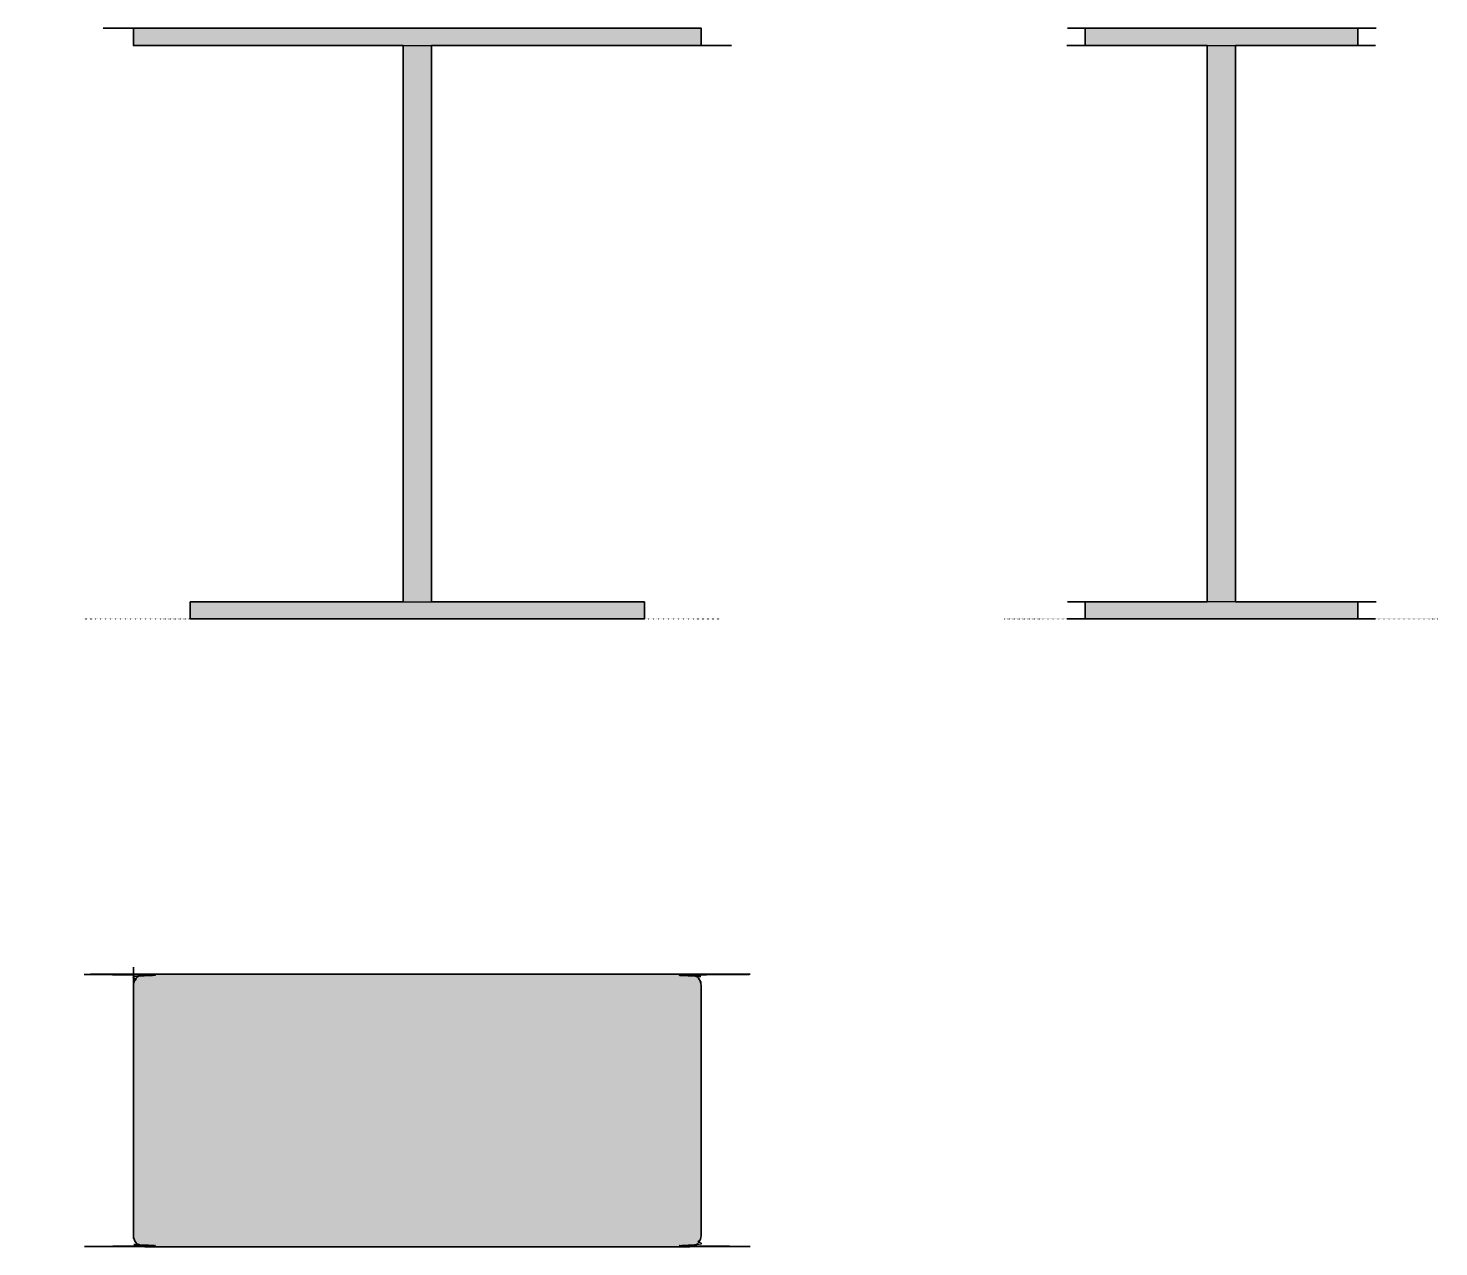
# Model space of a CAD drawing. Header units: millimetres. Extents: x -49 to 1193, y -553 to 520.
import ezdxf

# ---------------------------------------------------------------- set-up
doc = ezdxf.new("R2010")
doc.units = ezdxf.units.MM
doc.linetypes.add('Dots', pattern=[1, 0, -1])
doc.layers.add('Blocks', color=7, linetype='Continuous')
doc.layers.add('Blocks$Fill', color=7, linetype='Continuous', true_color=0xffffff)
for name, color, linetype, lineweight, true_color in [('Blocks$Inner', 7, 'Continuous', 25, 0x007f00), ('Blocks$Outline', 7, 'Continuous', 35, 0xff3f3f), ('Groud', 7, 'Dots', 25, 0x243775)]:
    doc.layers.add(name, color=color, linetype=linetype, lineweight=lineweight, true_color=true_color)

# ---------------------------------------------------------------- blocks, each defined once
blk = doc.blocks.new('Day Coffee Table Top')
at = {"layer": 'Blocks$Fill'}
blk.add_hatch(color=256, dxfattribs=at).paths.add_polyline_path([(597.3, -132.2), (597.2, -134), (596.7, -135.7), (596, -137.2), (595, -138.7), (593.8, -139.9), (592.3, -140.9), (590.8, -141.6), (589.1, -142.1), (587.3, -142.2), (107.3, -142.2), (105.6, -142.1), (103.9, -141.6), (102.3, -140.9), (100.9, -139.9), (99.7, -138.7), (98.7, -137.2), (97.9, -135.7), (97.5, -134), (97.3, -132.2), (97.3, 87.8), (97.5, 89.5), (97.9, 91.2), (98.7, 92.8), (99.7, 94.2), (100.9, 95.4), (102.3, 96.4), (103.9, 97.1), (105.6, 97.6), (107.3, 97.8), (587.3, 97.8), (589.1, 97.6), (590.8, 97.1), (592.3, 96.4), (593.8, 95.4), (595, 94.2), (596, 92.8), (596.7, 91.2), (597.2, 89.5), (597.3, 87.8)], flags=0)
at = {"layer": 'Blocks$Inner'}
blk.add_open_spline([(597.3, -132.2), (597.2, -134), (596.7, -135.7), (596, -137.2), (595, -138.7), (593.8, -139.9), (592.3, -140.9), (590.8, -141.6), (589.1, -142.1), (587.3, -142.2), (107.3, -142.2), (105.6, -142.1), (103.9, -141.6), (102.3, -140.9), (100.9, -139.9), (99.7, -138.7), (98.7, -137.2), (97.9, -135.7), (97.5, -134), (97.3, -132.2), (97.3, 87.8), (97.5, 89.5), (97.9, 91.2), (98.7, 92.8), (99.7, 94.2), (100.9, 95.4), (102.3, 96.4), (103.9, 97.1), (105.6, 97.6), (107.3, 97.8), (587.3, 97.8), (589.1, 97.6), (590.8, 97.1), (592.3, 96.4), (593.8, 95.4), (595, 94.2), (596, 92.8), (596.7, 91.2), (597.2, 89.5), (597.3, 87.8), (597.3, -132.2)], degree=1, dxfattribs=at)
at = {"layer": 'Blocks$Outline'}
blk.add_lwpolyline([(597.3, -132.2), (597.2, -134), (596.7, -135.7), (596, -137.2), (595, -138.7), (593.8, -139.9), (592.3, -140.9), (590.8, -141.6), (589.1, -142.1), (587.3, -142.2), (107.3, -142.2), (105.6, -142.1), (103.9, -141.6), (102.3, -140.9), (100.9, -139.9), (99.7, -138.7), (98.7, -137.2), (97.9, -135.7), (97.5, -134), (97.3, -132.2), (97.3, 87.8), (97.5, 89.5), (97.9, 91.2), (98.7, 92.8), (99.7, 94.2), (100.9, 95.4), (102.3, 96.4), (103.9, 97.1), (105.6, 97.6), (107.3, 97.8), (587.3, 97.8), (589.1, 97.6), (590.8, 97.1), (592.3, 96.4), (593.8, 95.4), (595, 94.2), (596, 92.8), (596.7, 91.2), (597.2, 89.5), (597.3, 87.8)], close=True, dxfattribs=at)
blk = doc.blocks.new('Day Coffee Table Side')
at = {"layer": 'Blocks$Fill'}
blk.add_hatch(color=256, dxfattribs=at).paths.add_polyline_path([(311.2, 15), (311.3, 15), (311.3, 0), (311.2, 0), (71.3, 0), (71.3, 15), (71.5, 15), (178.8, 15), (178.8, 505), (71.3, 505), (71.3, 520), (71.5, 520), (311.2, 520), (311.3, 520), (311.3, 505), (311.2, 505), (203.8, 505), (203.8, 15)], flags=0)
at = {"layer": 'Blocks$Inner'}
for points in [[(311.2, 520), (311.3, 520), (311.3, 505), (311.2, 505), (310.7, 505), (310, 505), (309, 505), (307.8, 505), (306.3, 505), (304.8, 505), (303.1, 505), (301.3, 505), (81.3, 505), (79.6, 505), (77.9, 505), (76.3, 505), (74.9, 505), (73.7, 505), (72.7, 505), (72, 505), (71.5, 505), (71.3, 505), (71.3, 520), (71.5, 520), (72, 520), (72.7, 520), (73.7, 520), (74.9, 520), (76.3, 520), (77.9, 520), (79.6, 520), (81.3, 520), (301.3, 520), (303.1, 520), (304.8, 520), (306.3, 520), (307.8, 520), (309, 520), (310, 520), (310.7, 520), (311.2, 520)], [(178.8, 15), (178.8, 505)], [(203.8, 15), (203.8, 505)], [(311.2, 15), (311.3, 15), (311.3, 0), (311.2, 0), (310.7, 0), (310, 0), (309, 0), (307.8, 0), (306.3, 0), (304.8, 0), (303.1, 0), (301.3, 0), (81.3, 0), (79.6, 0), (77.9, 0), (76.3, 0), (74.9, 0), (73.7, 0), (72.7, 0), (72, 0), (71.5, 0), (71.3, 0), (71.3, 15), (71.5, 15), (72, 15), (72.7, 15), (73.7, 15), (74.9, 15), (76.3, 15), (77.9, 15), (79.6, 15), (81.3, 15), (301.3, 15), (303.1, 15), (304.8, 15), (306.3, 15), (307.8, 15), (309, 15), (310, 15), (310.7, 15), (311.2, 15)]]:
    blk.add_open_spline(points, degree=1, dxfattribs=at)
at = {"layer": 'Blocks$Outline'}
for points in [[(178.8, 505), (81.3, 505), (79.6, 505), (77.9, 505), (76.3, 505), (74.9, 505), (73.7, 505), (72.7, 505), (72, 505), (71.5, 505), (71.3, 505), (71.3, 520), (71.5, 520), (72, 520), (72.7, 520), (73.7, 520), (74.9, 520), (76.3, 520), (77.9, 520), (79.6, 520), (81.3, 520), (301.3, 520), (303.1, 520), (304.8, 520), (306.3, 520), (307.8, 520), (309, 520), (310, 520), (310.7, 520), (311.2, 520)], [(311.2, 520), (311.3, 520), (311.3, 505), (311.2, 505), (310.7, 505), (310, 505), (309, 505), (307.8, 505), (306.3, 505), (304.8, 505), (303.1, 505), (301.3, 505), (203.8, 505)], [(178.8, 15), (178.8, 505)], [(203.8, 505), (203.8, 15)], [(311.2, 15), (311.3, 15), (311.3, 0), (311.2, 0), (310.7, 0), (310, 0), (309, 0), (307.8, 0), (306.3, 0), (304.8, 0), (303.1, 0), (301.3, 0), (81.3, 0), (79.6, 0), (77.9, 0), (76.3, 0), (74.9, 0), (73.7, 0), (72.7, 0), (72, 0), (71.5, 0), (71.3, 0), (71.3, 15), (71.5, 15), (72, 15), (72.7, 15), (73.7, 15), (74.9, 15), (76.3, 15), (77.9, 15), (79.6, 15), (81.3, 15), (178.8, 15)], [(203.8, 15), (301.3, 15), (303.1, 15), (304.8, 15), (306.3, 15), (307.8, 15), (309, 15), (310, 15), (310.7, 15), (311.2, 15)]]:
    blk.add_lwpolyline(points, dxfattribs=at)
blk = doc.blocks.new('Day Coffee Table Front')
at = {"layer": 'Blocks$Fill'}
blk.add_hatch(color=256, dxfattribs=at).paths.add_polyline_path([(306, 15), (493.5, 15), (493.5, 0), (493.3, 0), (93.5, 0), (93.5, 15), (281, 15), (281, 505), (43.5, 505), (43.5, 520), (543.5, 520), (543.5, 505), (543.3, 505), (306, 505)], flags=0)
at = {"layer": 'Blocks$Inner'}
blk.add_lwpolyline([(93.5, 15), (93.6, 15), (94.1, 15), (94.8, 15), (95.8, 15), (97.1, 15), (98.5, 15), (100.1, 15), (101.7, 15), (103.5, 15), (306, 15), (483.5, 15), (485.2, 15), (486.9, 15), (488.5, 15), (489.9, 15), (491.1, 15), (492.1, 15), (492.9, 15), (493.3, 15), (493.5, 15), (493.5, 0), (493.3, 0), (492.9, 0), (492.1, 0), (491.1, 0), (489.9, 0), (488.5, 0), (486.9, 0), (485.2, 0), (483.5, 0), (103.5, 0), (101.7, 0), (100.1, 0), (98.5, 0), (97.1, 0), (95.8, 0), (94.8, 0), (94.1, 0), (93.6, 0), (93.5, 0)], close=True, dxfattribs=at)
for points in [[(43.5, 520), (43.6, 520), (44.1, 520), (44.8, 520), (45.8, 520), (47.1, 520), (48.5, 520), (50.1, 520), (51.7, 520), (53.5, 520), (533.5, 520), (535.2, 520), (536.9, 520), (538.5, 520), (539.9, 520), (541.1, 520), (542.1, 520), (542.9, 520), (543.3, 520), (543.5, 520), (543.5, 505), (543.3, 505), (542.9, 505), (542.1, 505), (541.1, 505), (539.9, 505), (538.5, 505), (536.9, 505), (535.2, 505), (533.5, 505), (53.5, 505), (51.7, 505), (50.1, 505), (48.5, 505), (47.1, 505), (45.8, 505), (44.8, 505), (44.1, 505), (43.6, 505), (43.5, 505), (43.5, 520)], [(281, 15), (281, 505)], [(306, 15), (306, 505)]]:
    blk.add_open_spline(points, degree=1, dxfattribs=at)
at = {"layer": 'Blocks$Outline'}
for points in [[(281, 505), (53.5, 505), (51.7, 505), (50.1, 505), (48.5, 505), (47.1, 505), (45.8, 505), (44.8, 505), (44.1, 505), (43.6, 505), (43.5, 505), (43.5, 520)], [(43.5, 520), (43.6, 520), (44.1, 520), (44.8, 520), (45.8, 520), (47.1, 520), (48.5, 520), (50.1, 520), (51.7, 520), (53.5, 520), (533.5, 520), (535.2, 520), (536.9, 520), (538.5, 520), (539.9, 520), (541.1, 520), (542.1, 520), (542.9, 520), (543.3, 520), (543.5, 520), (543.5, 505), (543.3, 505), (542.9, 505), (542.1, 505), (541.1, 505), (539.9, 505), (538.5, 505), (536.9, 505), (535.2, 505), (533.5, 505), (306, 505)], [(281, 15), (281, 505)], [(306, 505), (306, 15)], [(306, 15), (483.5, 15), (485.2, 15), (486.9, 15), (488.5, 15), (489.9, 15), (491.1, 15), (492.1, 15), (492.9, 15), (493.3, 15), (493.5, 15), (493.5, 0), (493.3, 0), (492.9, 0), (492.1, 0), (491.1, 0), (489.9, 0), (488.5, 0), (486.9, 0), (485.2, 0), (483.5, 0), (103.5, 0), (101.7, 0), (100.1, 0), (98.5, 0), (97.1, 0), (95.8, 0), (94.8, 0), (94.1, 0), (93.6, 0), (93.5, 0), (93.5, 15)], [(93.5, 15), (93.6, 15), (94.1, 15), (94.8, 15), (95.8, 15), (97.1, 15), (98.5, 15), (100.1, 15), (101.7, 15), (103.5, 15), (281, 15)]]:
    blk.add_lwpolyline(points, dxfattribs=at)

msp = doc.modelspace()

# ---------------------------------------------------------------- linework, layer by layer
at = {"layer": 'Groud'}
for points in [[(0, 0), (560.7, 0)], [(810.4, 0), (1193.1, 0)]]:
    msp.add_lwpolyline(points, dxfattribs=at)

# ---------------------------------------------------------------- block references
at = {"layer": 'Blocks'}
for name, p in [('Day Coffee Table Front', (0, 0)), ('Day Coffee Table Side', (810.4, 0)), ('Day Coffee Table Top', (-53.9, -410.6))]:
    msp.add_blockref(name, p, dxfattribs=at)

doc.saveas('drawing.dxf')
